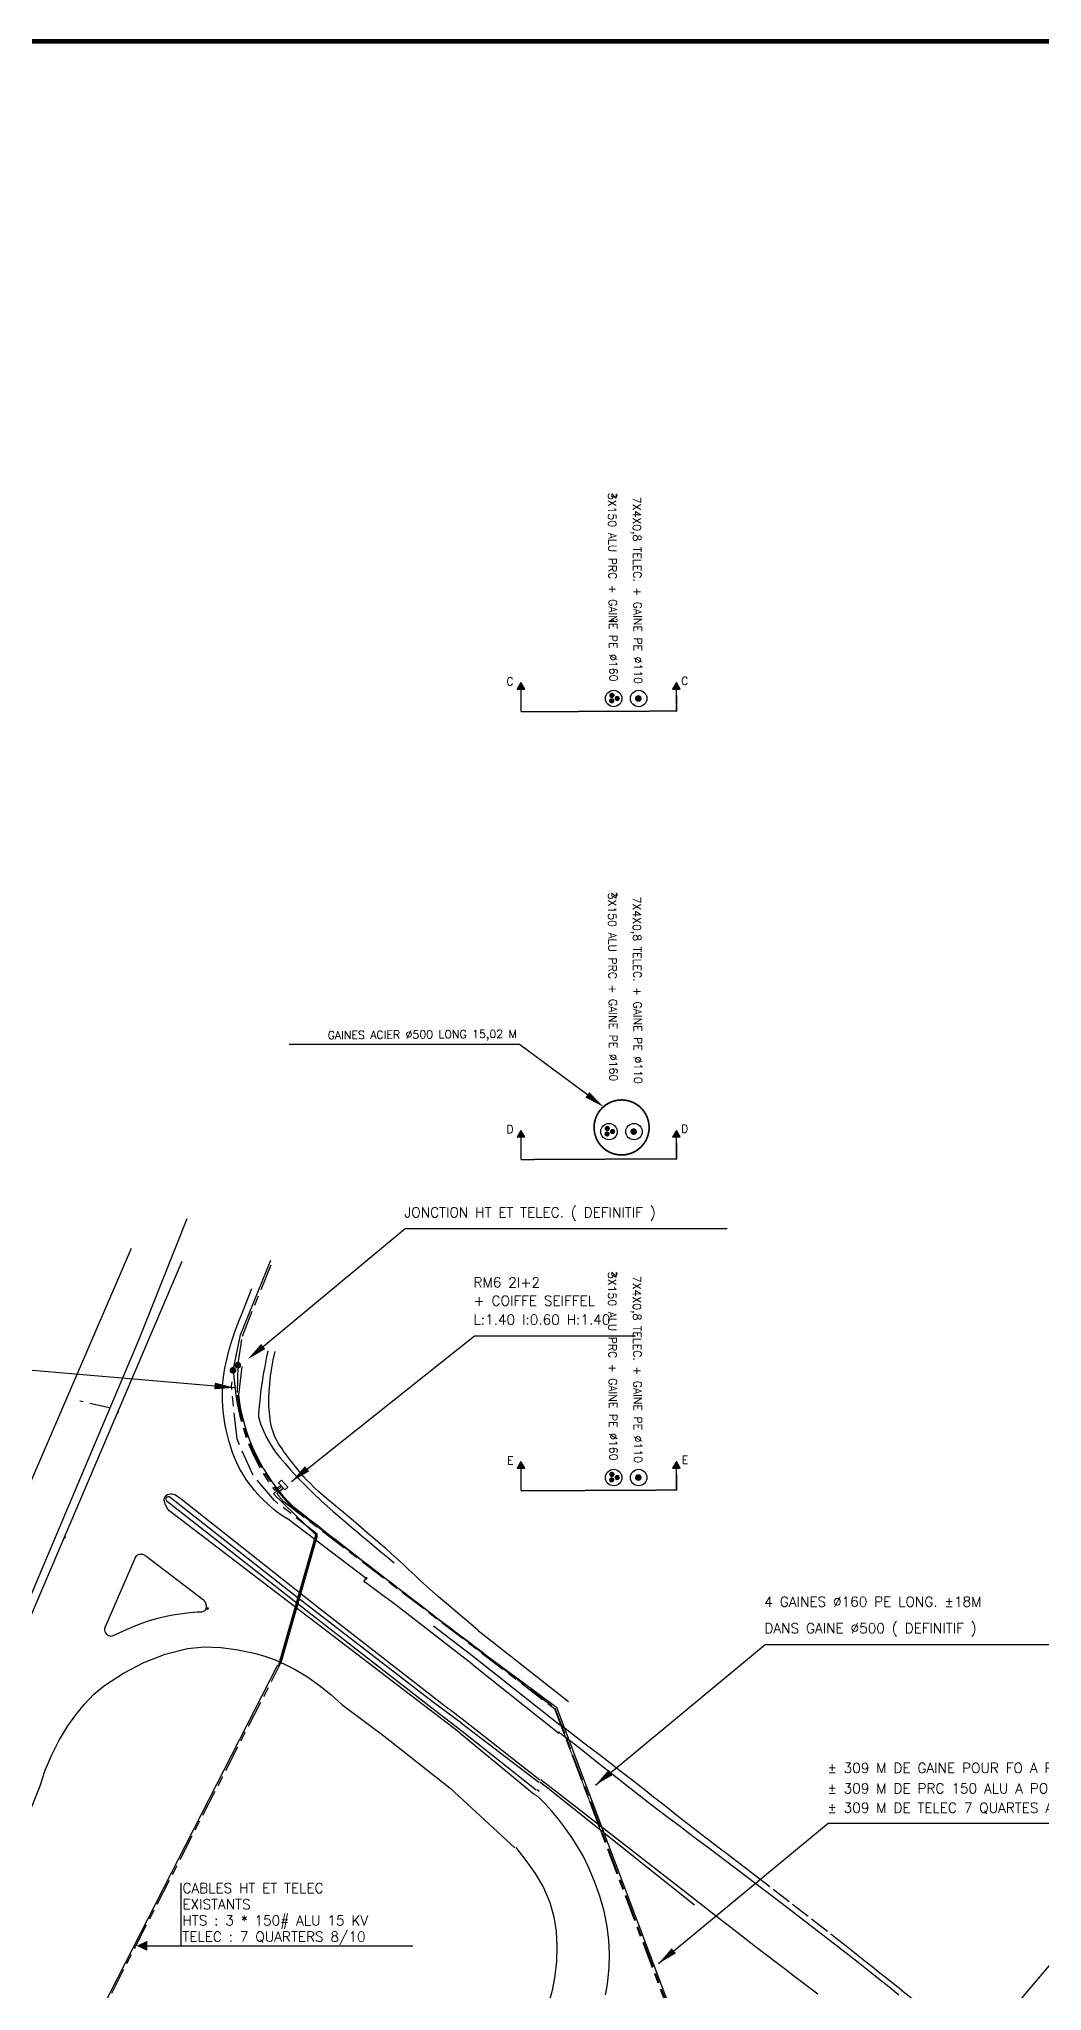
# Model space of a CAD drawing. Header units: millimetres. Extents: x 127045 to 128191, y 151549 to 152340.
# Drawn here: x 127360.2 to 127510.5, y 152047.3 to 152340 of the extents above; entities that cross this region are included whole.
import ezdxf
from ezdxf.enums import TextEntityAlignment as Align

# ---------------------------------------------------------------- set-up
doc = ezdxf.new("R2010")
doc.units = ezdxf.units.MM
doc.header["$MEASUREMENT"] = 0
for name, pattern in [('CENTER2', [28.125, 18.75, -3.125, 3.125, -3.125]), ('HTS', [7.5, 4, -1, 1.5, -1]), ('M_ISOL_15', [14.5, 4, -1.5, 1.5, -1.5, 1.5, -1.5, 1.5, -1.5]), ('TGV_344$0$TYPE1', [4, 3, -1])]:
    doc.linetypes.add(name, pattern=pattern)
doc.layers.get('0').update_dxf_attribs({"color": 252, "linetype": 'CONTINUOUS'})
for name, color, linetype in [('-GAI_POS', 7, 'CONTINUOUS'), ('-HT_SOU_DES', 5, 'HTS'), ('-TXT_CABL_SOU_DES', 7, 'CONTINUOUS'), ('CAB_POSER', 7, 'CONTINUOUS'), ('CARTOUCHE', 7, 'CONTINUOUS'), ('COUPS_PRO', 7, 'CONTINUOUS'), ('GAI_EXI', 7, 'CONTINUOUS'), ('HT_SOU_EXI', 3, 'HTS'), ('HT_SOU_POS', 1, 'HTS'), ('TELEC_EXI', 3, 'CONTINUOUS'), ('TGV_344$0$1', 252, 'CONTINUOUS'), ('TGV_344$0$36', 252, 'CONTINUOUS'), ('TGV_344$0$4', 252, 'CONTINUOUS'), ('TGV_344$0$5', 252, 'CONTINUOUS'), ('TGV_344$0$6', 252, 'CONTINUOUS'), ('TXT_CAB_POS', 7, 'CONTINUOUS'), ('TXT_CABL_SOU_POS', 7, 'CONTINUOUS'), ('TXT_GAI_POS', 7, 'CONTINUOUS')]:
    doc.layers.add(name, color=color, linetype=linetype)
doc.styles.add('ROMANC', font='romanc', dxfattribs={"height": 1.5})
doc.styles.add('ROMANS', font='romans')

# ---------------------------------------------------------------- blocks, each defined once
blk = doc.blocks.new('CARTOUA0')
at = {"layer": 'CARTOUCHE', "const_width": 0.68}
blk.add_lwpolyline([(0, 790), (1145, 790), (1145, 280)], dxfattribs=at)
at = {"layer": 'CARTOUCHE', "style": 'ROMANS'}
for tag, p in [('*1', (1046.5, 81)), ('*2', (1046, 74.5)), ('*3', (1046.5, 68)), ('*4', (1046.5, 61.5))]:
    blk.add_attdef(tag, text='', height=3.41, dxfattribs=at).set_placement(p, align=Align.CENTER)
for tag, p in [('NO', (1106.04, 36.62)), ('ECH', (1105.49, 30.73)), ('DAT', (1105.49, 24.88)), ('SER', (1105.49, 19.02)), ('BUR', (1105.49, 13.17)), ('APP', (1106.04, 7.22)), ('DES', (1105.49, 1.46))]:
    blk.add_attdef(tag, p, '', height=2.93, dxfattribs=at)
blk = doc.blocks.new('FLECHE1')
blk.add_lwpolyline([(0, 0, 0, 1.5, 0), (-1.63, 0, 1.5, 1.5, 0)], format="xyseb")
blk = doc.blocks.new('TGV_344$0$684_AVALOIR')
for points in [[(2, 1), (-2, 1), (-2, -1), (2, -1), (2, 1)], [(-1, 1), (-1, -1)], [(0, -1), (0, 1)], [(1, 1), (1, -1)]]:
    blk.add_lwpolyline(points)
blk = doc.blocks.new('TGV_344')
at = {"layer": 'TGV_344$0$1'}
for p, q in [((127375.205694, 152145.067087, 6.657728), (127382.403694, 152163.131087, 6.351729)), ((127389.571645, 152146.305961, 5.961729), (127390.121082, 152147.779038, 5.975224)), ((127390.121082, 152147.779038, 5.975224), (127390.728694, 152149.229087, 5.98873)), ((127366.083694, 152123.393087, 6.756727), (127375.205694, 152145.067087, 6.657728)), ((127388.650694, 152143.300087, 5.934729), (127389.081255, 152144.81219, 5.948234)), ((127389.081255, 152144.81219, 5.948234), (127389.571645, 152146.305961, 5.961729)), ((127388.052339, 152140.72652, 5.921243), (127388.330666, 152142.019142, 5.927986)), ((127388.330666, 152142.019142, 5.927986), (127388.650694, 152143.300087, 5.934729)), ((127387.715694, 152138.100087, 5.907728), (127387.839296, 152139.419503, 5.914493)), ((127387.839296, 152139.419503, 5.914493), (127388.052339, 152140.72652, 5.921243)), ((127387.676918, 152136.590115, 5.90323), (127387.684988, 152137.34539, 5.905479)), ((127387.691427, 152135.834939, 5.900981), (127387.676918, 152136.590115, 5.90323)), ((127387.684988, 152137.34539, 5.905479), (127387.715694, 152138.100087, 5.907728)), ((127387.728439, 152135.080533, 5.898731), (127387.691427, 152135.834939, 5.900981)), ((127387.788969, 152134.327334, 5.89648), (127387.728439, 152135.080533, 5.898731)), ((127387.873961, 152133.576505, 5.894231), (127387.788969, 152134.327334, 5.89648)), ((127387.983261, 152132.828831, 5.891981), (127387.873961, 152133.576505, 5.894231)), ((127388.116694, 152132.085087, 5.889731), (127387.983261, 152132.828831, 5.891981)), ((127388.287874, 152131.271134, 5.875117), (127388.116694, 152132.085087, 5.889731)), ((127388.481713, 152130.462224, 5.860508), (127388.287874, 152131.271134, 5.875117)), ((127388.699419, 152129.659335, 5.845899), (127388.481713, 152130.462224, 5.860508)), ((127388.942139, 152128.863601, 5.831283), (127388.699419, 152129.659335, 5.845899)), ((127389.213064, 152128.075255, 5.81664), (127388.942139, 152128.863601, 5.831283)), ((127389.514261, 152127.297895, 5.802009), (127389.213064, 152128.075255, 5.81664)), ((127389.84657, 152126.533213, 5.787376), (127389.514261, 152127.297895, 5.802009)), ((127390.210694, 152125.783087, 5.77273), (127389.84657, 152126.533213, 5.787376)), ((127390.536263, 152125.179245, 5.761466), (127390.210694, 152125.783087, 5.77273)), ((127390.886578, 152124.589498, 5.750212), (127390.536263, 152125.179245, 5.761466)), ((127391.259669, 152124.014016, 5.738959), (127390.886578, 152124.589498, 5.750212)), ((127391.653658, 152123.452734, 5.727698), (127391.259669, 152124.014016, 5.738959)), ((127355.255694, 152097.807087, 7.008734), (127366.083694, 152123.393087, 6.756727)), ((127378.954409, 152120.974238, 6.157921), (127378.964266, 152121.096858, 6.153351)), ((127378.959878, 152120.851851, 6.162478), (127378.954409, 152120.974238, 6.157921)), ((127378.978132, 152120.731127, 6.167056), (127378.959878, 152120.851851, 6.162478)), ((127378.964266, 152121.096858, 6.153351), (127378.991694, 152121.217087, 6.148733)), ((127379.005467, 152120.616809, 6.171482), (127378.978132, 152120.731127, 6.167056)), ((127378.991694, 152121.217087, 6.148733), (127379.067351, 152121.38622, 6.146438)), ((127379.03991, 152120.504488, 6.175902), (127379.005467, 152120.616809, 6.171482)), ((127379.067351, 152121.38622, 6.146438), (127379.178915, 152121.532822, 6.144202)), ((127379.178915, 152121.532822, 6.144202), (127379.316473, 152121.652758, 6.141981)), ((127379.274694, 152121.248087, 6.728728), (127379.219132, 152121.094562, 6.731091)), ((127379.219132, 152121.094562, 6.731091), (127379.23416, 152120.931985, 6.733229)), ((127379.23416, 152120.931985, 6.733229), (127379.316923, 152120.791247, 6.735367)), ((127379.388809, 152121.361913, 6.728728), (127379.274694, 152121.248087, 6.728728)), ((127379.316473, 152121.652758, 6.141981), (127379.471694, 152121.746087, 6.139731)), ((127379.316923, 152120.791247, 6.735367), (127379.451694, 152120.699087, 6.73773)), ((127379.540506, 152121.416381, 6.728728), (127379.388809, 152121.361913, 6.728728)), ((127379.451694, 152120.699087, 6.73773), (127400.229694, 152104.434087, 6.180731)), ((127379.471694, 152121.746087, 6.139731), (127379.668605, 152121.818264, 6.15575)), ((127379.700963, 152121.401141, 6.728728), (127379.540506, 152121.416381, 6.728728)), ((127379.668605, 152121.818264, 6.15575), (127379.874841, 152121.849304, 6.171456)), ((127379.839694, 152121.319087, 6.728728), (127379.700963, 152121.401141, 6.728728)), ((127399.040694, 152106.219087, 6.269728), (127379.839694, 152121.319087, 6.728728)), ((127379.874841, 152121.849304, 6.171456), (127380.081286, 152121.84559, 6.187052)), ((127380.081286, 152121.84559, 6.187052), (127380.283694, 152121.815087, 6.202734)), ((127380.283694, 152121.815087, 6.202734), (127380.5456, 152121.739531, 6.17785)), ((127380.5456, 152121.739531, 6.17785), (127380.793698, 152121.626615, 6.153231)), ((127380.793698, 152121.626615, 6.153231), (127381.022693, 152121.478748, 6.128612)), ((127381.022693, 152121.478748, 6.128612), (127381.227694, 152121.299087, 6.103728)), ((127381.227694, 152121.299087, 6.103728), (127402.340694, 152104.591087, 5.518732)), ((127392.066833, 152122.906609, 5.716452), (127391.653658, 152123.452734, 5.727698)), ((127392.498544, 152122.375091, 5.705212), (127392.066833, 152122.906609, 5.716452)), ((127392.947043, 152121.857775, 5.693973), (127392.498544, 152122.375091, 5.705212)), ((127393.410694, 152121.354087, 5.68273), (127392.947043, 152121.857775, 5.693973)), ((127393.880192, 152120.874959, 5.677103), (127393.410694, 152121.354087, 5.68273)), ((127394.365422, 152120.41179, 5.67148), (127393.880192, 152120.874959, 5.677103)), ((127379.078827, 152120.393829, 6.180317), (127379.03991, 152120.504488, 6.175902)), ((127379.119694, 152120.284087, 6.184729), (127379.078827, 152120.393829, 6.180317)), ((127379.18091, 152120.134925, 6.180226), (127379.119694, 152120.284087, 6.184729)), ((127379.250452, 152119.989469, 6.175729), (127379.18091, 152120.134925, 6.180226)), ((127379.327962, 152119.848114, 6.171234), (127379.250452, 152119.989469, 6.175729)), ((127379.413074, 152119.711214, 6.166731), (127379.327962, 152119.848114, 6.171234)), ((127379.505764, 152119.579269, 6.162228), (127379.413074, 152119.711214, 6.166731)), ((127379.605897, 152119.452891, 6.157732), (127379.505764, 152119.579269, 6.162228)), ((127379.713023, 152119.332405, 6.153236), (127379.605897, 152119.452891, 6.157732)), ((127379.826694, 152119.218087, 6.148733), (127379.713023, 152119.332405, 6.153236)), ((127398.293694, 152105.097087, 5.528731), (127379.826694, 152119.218087, 6.139731)), ((127394.865589, 152119.964825, 5.665857), (127394.365422, 152120.41179, 5.67148)), ((127395.37992, 152119.534257, 5.660231), (127394.865589, 152119.964825, 5.665857)), ((127395.90831, 152119.120951, 5.654604), (127395.37992, 152119.534257, 5.660231)), ((127396.450459, 152118.725891, 5.648981), (127395.90831, 152119.120951, 5.654604)), ((127397.005526, 152118.349235, 5.643358), (127396.450459, 152118.725891, 5.648981)), ((127397.572694, 152117.991087, 5.637732), (127397.005526, 152118.349235, 5.643358)), ((127409.215694, 152109.171087, 5.34973), (127397.572694, 152117.991087, 5.637732)), ((127374.676586, 152112.387073, 6.285597), (127374.564694, 152112.183087, 6.294729)), ((127374.83424, 152112.558174, 6.276732), (127374.676586, 152112.387073, 6.285597)), ((127375.028406, 152112.686352, 6.267867), (127374.83424, 152112.558174, 6.276732)), ((127375.247694, 152112.764087, 6.258734), (127375.028406, 152112.686352, 6.267867)), ((127375.377459, 152112.784726, 6.255345), (127375.247694, 152112.764087, 6.258734)), ((127375.508734, 152112.789387, 6.251982), (127375.377459, 152112.784726, 6.255345)), ((127375.639565, 152112.778279, 6.24862), (127375.508734, 152112.789387, 6.251982)), ((127375.768137, 152112.751836, 6.245234), (127375.639565, 152112.778279, 6.24862)), ((127375.892734, 152112.709959, 6.241844), (127375.768137, 152112.751836, 6.245234)), ((127376.011121, 152112.652931, 6.238482), (127375.892734, 152112.709959, 6.241844)), ((127376.121597, 152112.581882, 6.23512), (127376.011121, 152112.652931, 6.238482)), ((127376.222694, 152112.498087, 6.231734), (127376.121597, 152112.581882, 6.23512)), ((127408.897694, 152108.720087, 5.37673), (127409.215694, 152109.171087, 5.34973)), ((127384.931927, 152105.857026, 5.962879), (127384.853694, 152105.933087, 5.952734)), ((127419.327694, 152090.574087, 5.82073), (127399.040694, 152106.219087, 6.269728)), ((127409.509283, 152108.272601, 5.362105), (127408.897694, 152108.720087, 5.37673)), ((127410.119808, 152107.823664, 5.34748), (127409.509283, 152108.272601, 5.362105)), ((127410.729283, 152107.373303, 5.332855), (127410.119808, 152107.823664, 5.34748)), ((127411.337724, 152106.921546, 5.31823), (127410.729283, 152107.373303, 5.332855)), ((127411.945098, 152106.468355, 5.303605), (127411.337724, 152106.921546, 5.31823)), ((127412.551375, 152106.013697, 5.28898), (127411.945098, 152106.468355, 5.303605)), ((127413.156569, 152105.557599, 5.274355), (127412.551375, 152106.013697, 5.28898)), ((127376.311563, 152102.696091, 6.208761), (127377.259269, 152103.00794, 6.175258)), ((127377.259269, 152103.00794, 6.175258), (127378.219694, 152103.279087, 6.14173)), ((127378.219694, 152103.279087, 6.14173), (127379.238992, 152103.515446, 6.112457)), ((127379.238992, 152103.515446, 6.112457), (127380.267113, 152103.708337, 6.083207)), ((127380.267113, 152103.708337, 6.083207), (127381.300171, 152103.868776, 6.053969)), ((127381.300171, 152103.868776, 6.053969), (127382.335694, 152104.008087, 6.024733)), ((127382.335694, 152104.008087, 6.024733), (127382.853311, 152104.067083, 6.017982)), ((127382.853311, 152104.067083, 6.017982), (127383.372228, 152104.113267, 6.011233)), ((127383.372228, 152104.113267, 6.011233), (127383.892128, 152104.146608, 6.004484)), ((127383.892128, 152104.146608, 6.004484), (127384.412694, 152104.167087, 5.997732)), ((127384.412694, 152104.167087, 5.997732), (127384.614964, 152104.17113, 6.000016)), ((127384.614964, 152104.17113, 6.000016), (127384.810021, 152104.224821, 6.00223)), ((127384.810021, 152104.224821, 6.00223), (127384.985868, 152104.324857, 6.004444)), ((127385.003321, 152105.774532, 5.972986), (127384.931927, 152105.857026, 5.962879)), ((127384.985868, 152104.324857, 6.004444), (127385.131694, 152104.465087, 6.006727)), ((127385.067469, 152105.686314, 5.983091), (127385.003321, 152105.774532, 5.972986)), ((127385.124052, 152105.593082, 5.993231), (127385.067469, 152105.686314, 5.983091)), ((127385.172499, 152105.495291, 6.003376), (127385.124052, 152105.593082, 5.993231)), ((127385.131694, 152104.465087, 6.006727), (127385.228883, 152104.631374, 6.013713)), ((127385.212178, 152105.393643, 6.013482), (127385.172499, 152105.495291, 6.003376)), ((127385.242933, 152105.288973, 6.023587), (127385.212178, 152105.393643, 6.013482)), ((127385.228883, 152104.631374, 6.013713), (127385.276242, 152104.815792, 6.02046)), ((127385.264694, 152105.182087, 6.033728), (127385.242933, 152105.288973, 6.023587)), ((127385.283437, 152105.001502, 6.027095), (127385.264694, 152105.182087, 6.033728)), ((127385.276242, 152104.815792, 6.02046), (127385.283437, 152105.001502, 6.027095)), ((127413.987694, 152093.138087, 5.086729), (127398.293694, 152105.097087, 5.528731)), ((127400.229694, 152104.434087, 6.180731), (127419.494694, 152089.422087, 5.792731)), ((127402.340694, 152104.591087, 5.518732), (127421.237694, 152089.899087, 5.02373)), ((127413.760694, 152105.100087, 5.25973), (127413.156569, 152105.557599, 5.274355)), ((127425.099574, 152096.321775, -58.139772), (127413.760694, 152105.100087, 5.25973)), ((127370.065575, 152101.841064, 6.399364), (127370.023153, 152101.632014, 6.388232)), ((127370.023153, 152101.632014, 6.388232), (127370.024207, 152101.418707, 6.377099)), ((127370.024207, 152101.418707, 6.377099), (127370.068694, 152101.210087, 6.365729)), ((127370.149694, 152102.037087, 6.410734), (127370.065575, 152101.841064, 6.399364)), ((127370.068694, 152101.210087, 6.365729), (127370.152687, 152101.018471, 6.361189)), ((127370.152687, 152101.018471, 6.361189), (127370.273742, 152100.847499, 6.356741)), ((127370.273742, 152100.847499, 6.356741), (127370.427777, 152100.704961, 6.352288)), ((127370.427777, 152100.704961, 6.352288), (127370.608694, 152100.598087, 6.347731)), ((127370.608694, 152100.598087, 6.347731), (127370.783153, 152100.540166, 6.368208)), ((127370.783153, 152100.540166, 6.368208), (127370.965873, 152100.52005, 6.388231)), ((127370.965873, 152100.52005, 6.388231), (127371.148754, 152100.538632, 6.408255)), ((127371.148754, 152100.538632, 6.408255), (127371.323694, 152100.595087, 6.428732)), ((127371.323694, 152100.595087, 6.428732), (127372.091261, 152100.973233, 6.390477)), ((127372.091261, 152100.973233, 6.390477), (127372.867575, 152101.333082, 6.352232)), ((127372.867575, 152101.333082, 6.352232), (127373.6522, 152101.67443, 6.313988)), ((127373.6522, 152101.67443, 6.313988), (127374.444694, 152101.997087, 6.275732)), ((127374.444694, 152101.997087, 6.275732), (127375.374523, 152102.355347, 6.242248)), ((127375.374523, 152102.355347, 6.242248), (127376.311563, 152102.696091, 6.208761)), ((127425.991318, 152101.379085, -58.395081), (127439.542549, 152090.6896, -57.811671)), ((127375.898743, 152096.571657, 6.082846), (127379.106103, 152097.818867, 5.936892)), ((127379.106103, 152097.818867, 5.936892), (127382.452694, 152098.647087, 5.789732)), ((127382.452694, 152098.647087, 5.789732), (127384.975467, 152098.898258, 5.737541)), ((127384.975467, 152098.898258, 5.737541), (127387.501804, 152098.802698, 5.685767)), ((127387.501804, 152098.802698, 5.685767), (127389.990091, 152098.457188, 5.634224)), ((127389.990091, 152098.457188, 5.634224), (127392.436694, 152097.960087, 5.582731)), ((127392.436694, 152097.960087, 5.582731), (127394.03366, 152097.524175, 5.542381)), ((127394.03366, 152097.524175, 5.542381), (127395.588722, 152096.960189, 5.502163)), ((127425.299955, 152097.458195, -58.143772), (127438.262489, 152087.193279, -58.199606)), ((127370.000694, 152093.096087, 6.374731), (127372.861415, 152094.975641, 6.228494)), ((127372.861415, 152094.975641, 6.228494), (127375.898743, 152096.571657, 6.082846)), ((127395.588722, 152096.960189, 5.502163), (127397.097621, 152096.287182, 5.46198)), ((127397.097621, 152096.287182, 5.46198), (127398.560694, 152095.523087, 5.421732)), ((127398.560694, 152095.523087, 5.421732), (127400.439049, 152094.389583, 5.356411)), ((127400.439049, 152094.389583, 5.356411), (127402.23895, 152093.135229, 5.291231)), ((127425.099574, 152096.321775, -58.139772), (127438.114623, 152085.962313, -34.85639)), ((127366.985246, 152090.314755, 6.40581), (127368.412623, 152091.789661, 6.390317)), ((127368.412623, 152091.789661, 6.390317), (127370.000694, 152093.096087, 6.374731)), ((127402.23895, 152093.135229, 5.291231), (127403.952631, 152091.765428, 5.226051)), ((127403.952631, 152091.765428, 5.226051), (127405.572694, 152090.286087, 5.160731)), ((127423.286167, 152086.037435, -57.942822), (127413.987694, 152093.138087, 5.086729)), ((127364.525694, 152087.058087, 6.436728), (127365.700177, 152088.723959, 6.421263)), ((127365.700177, 152088.723959, 6.421263), (127366.985246, 152090.314755, 6.40581)), ((127405.572694, 152090.286087, 5.169729), (127411.855694, 152085.542087, 4.845732)), ((127423.536745, 152087.458538, -57.789732), (127419.327694, 152090.574087, 5.82073)), ((127419.494694, 152089.422087, 5.792731), (127423.363057, 152086.473503, -57.099793)), ((127421.237694, 152089.899087, 5.02373), (127421.53897, 152089.671454, -2.830289)), ((127421.53897, 152089.671454, -2.830289), (127421.840768, 152089.444512, -10.684306)), ((127421.840768, 152089.444512, -10.684306), (127422.14279, 152089.217872, -18.53831)), ((127422.14279, 152089.217872, -18.53831), (127422.444744, 152088.991142, -26.392292)), ((127422.444744, 152088.991142, -26.392292), (127422.746311, 152088.763864, -34.246644)), ((127422.746311, 152088.763864, -34.246644), (127423.047139, 152088.535603, -42.100984)), ((127423.047139, 152088.535603, -42.100984), (127423.346929, 152088.305974, -49.95538)), ((127363.2298, 152084.93933, 6.46602), (127364.525694, 152087.058087, 6.436728)), ((127411.855694, 152085.542087, 4.845732), (127421.814794, 152077.692869, -57.974369)), ((127423.286167, 152086.037435, -57.942822), (127434.442809, 152076.760302, -58.572994)), ((127423.346929, 152088.305974, -49.95538), (127435.252673, 152078.972344, -58.544013)), ((127423.346929, 152088.305974, -49.95538), (127423.645373, 152088.074597, -57.809899)), ((127423.363057, 152086.473503, -57.099793), (127434.708173, 152077.48511, -59.592441)), ((127423.536745, 152087.458538, -57.789732), (127435.114387, 152078.594633, -58.67122)), ((127438.108491, 152086.102646, 7.558683), (127438.029824, 152086.163422, -0.323917)), ((127438.1872, 152086.041923, 15.441281), (127438.108491, 152086.102646, 7.558683)), ((127438.265929, 152085.981226, 23.323879), (127438.1872, 152086.041923, 15.441281)), ((127438.344655, 152085.920526, 31.206475), (127438.265929, 152085.981226, 23.323879)), ((127438.423351, 152085.859787, 39.089103), (127438.344655, 152085.920526, 31.206475)), ((127438.501989, 152085.798972, 46.971728), (127438.423351, 152085.859787, 39.089103)), ((127438.580546, 152085.738052, 54.854359), (127438.501989, 152085.798972, 46.971728)), ((127438.659, 152085.677, 62.737), (127438.580546, 152085.738052, 54.854359)), ((127440.299401, 152084.393202, 62.697625), (127438.659, 152085.677, 62.737)), ((127361.131898, 152080.440667, 6.52444), (127362.096409, 152082.729376, 6.49523)), ((127362.096409, 152082.729376, 6.49523), (127363.2298, 152084.93933, 6.46602)), ((127441.935719, 152083.10421, 62.65825), (127440.299401, 152084.393202, 62.697625)), ((127443.569467, 152081.811973, 62.618876), (127441.935719, 152083.10421, 62.65825)), ((127360.341694, 152078.086087, 6.553732), (127361.131898, 152080.440667, 6.52444)), ((127445.202169, 152080.518431, 62.579502), (127443.569467, 152081.811973, 62.618876)), ((127446.835752, 152079.225939, 62.540127), (127445.202169, 152080.518431, 62.579502)), ((127421.814794, 152077.692869, -57.974369), (127431.519559, 152068.775813, -58.220912)), ((127434.641251, 152076.655245, 16.270858), (127434.594115, 152076.779215, -0.392725)), ((127434.755247, 152076.568714, 33.492674), (127434.641251, 152076.655245, 16.270858)), ((127434.859479, 152077.504023, -1.412172), (127435.159, 152077.276, 62.533001)), ((127436.259, 152077.876, 63.479), (127435.265693, 152078.613546, -0.490951)), ((127435.403979, 152078.991257, -0.363744), (127438.059, 152076.976, 62.771)), ((127458.459, 152060.176, 62.362), (127436.259, 152077.876, 63.479)), ((127438.059, 152076.976, 62.771), (127457.859, 152061.577, 62.312)), ((127448.47208, 152077.936901, 62.500752), (127446.835752, 152079.225939, 62.540127)), ((127450.112666, 152076.653266, 62.461376), (127448.47208, 152077.936901, 62.500752)), ((127451.759, 152075.377, 62.422001), (127450.112666, 152076.653266, 62.461376)), ((127434.876142, 152076.521102, 49.73713), (127434.755247, 152076.568714, 33.492674)), ((127434.959, 152076.476, 62.106998), (127434.876142, 152076.521102, 49.73713)), ((127436.029021, 152075.389007, 62.041734), (127434.959, 152076.476, 62.106998)), ((127437.055665, 152074.260639, 61.976518), (127436.029021, 152075.389007, 62.041734)), ((127438.034074, 152073.089794, 61.911293), (127437.055665, 152074.260639, 61.976518)), ((127453.188904, 152074.279584, 62.395), (127451.759, 152075.377, 62.422001)), ((127454.623488, 152073.1883, 62.368), (127453.188904, 152074.279584, 62.395)), ((127438.959, 152071.876, 61.846001), (127438.034074, 152073.089794, 61.911293)), ((127439.96318, 152070.443122, 61.731318), (127438.959, 152071.876, 61.846001)), ((127456.061538, 152072.101605, 62.341), (127454.623488, 152073.1883, 62.368)), ((127457.501861, 152071.017943, 62.314), (127456.061538, 152072.101605, 62.341)), ((127458.94305, 152069.935495, 62.287), (127457.501861, 152071.017943, 62.314)), ((127431.670865, 152068.794726, -0.040643), (127433.132126, 152066.883796, 15.103388)), ((127440.911883, 152068.97091, 61.616679), (127439.96318, 152070.443122, 61.731318)), ((127441.784661, 152067.450233, 61.501951), (127440.911883, 152068.97091, 61.616679)), ((127460.383758, 152068.852398, 62.260001), (127458.94305, 152069.935495, 62.287)), ((127461.822806, 152067.767086, 62.233001), (127460.383758, 152068.852398, 62.260001)), ((127433.132126, 152066.883796, 15.103388), (127434.537103, 152064.909725, 30.301413)), ((127442.559, 152065.876, 61.387001), (127441.784661, 152067.450233, 61.501951)), ((127443.464016, 152063.72331, 61.285791), (127442.559, 152065.876, 61.387001)), ((127463.259, 152066.678, 62.206001), (127461.822806, 152067.767086, 62.233001)), ((127467.417916, 152063.514754, 62.084502), (127463.259, 152066.678, 62.206001)), ((127434.537103, 152064.909725, 30.301413), (127435.785112, 152062.814741, 45.56816)), ((127435.785112, 152062.814741, 45.56816), (127436.759, 152060.574, 60.919998)), ((127444.252018, 152061.522318, 61.184691), (127443.464016, 152063.72331, 61.285791)), ((127471.57495, 152060.348948, 61.963003), (127467.417916, 152063.514754, 62.084502)), ((127436.759, 152060.574, 60.919998), (127437.359915, 152058.418974, 60.732099)), ((127444.893877, 152059.271105, 61.083496), (127444.252018, 152061.522318, 61.184691)), ((127445.359, 152056.975, 60.981998), (127444.893877, 152059.271105, 61.083496)), ((127457.859, 152061.577, 62.312), (127461.100648, 152059.041266, 62.2625)), ((127475.724029, 152057.172652, 61.841502), (127471.57495, 152060.348948, 61.963003)), ((127437.359915, 152058.418974, 60.732099), (127437.695993, 152056.211748, 60.545511)), ((127437.695993, 152056.211748, 60.545511), (127437.81236, 152053.990462, 60.359414)), ((127445.61102, 152054.933688, 60.898408), (127445.359, 152056.975, 60.981998)), ((127461.100648, 152059.041266, 62.2625), (127464.347874, 152056.512679, 62.212999)), ((127464.347874, 152056.512679, 62.212999), (127467.600663, 152053.991253, 62.163499)), ((127479.859, 152053.978, 61.720001), (127475.724029, 152057.172652, 61.841502)), ((127437.81236, 152053.990462, 60.359414), (127437.759, 152051.774, 60.173)), ((127445.715086, 152052.879078, 60.815033), (127445.61102, 152054.933688, 60.898408)), ((127467.600663, 152053.991253, 62.163499), (127470.859, 152051.477, 62.113998)), ((127481.402619, 152052.77326, 61.681751), (127479.859, 152053.978, 61.720001)), ((127437.759, 152051.774, 60.173), (127437.525599, 152049.565836, 60.105034)), ((127445.459, 152048.774, 60.647999), (127445.6659, 152050.821825, 60.73164)), ((127445.6659, 152050.821825, 60.73164), (127445.715086, 152052.879078, 60.815033)), ((127470.859, 152051.477, 62.113998), (127472.068694, 152050.548322, 62.090498)), ((127472.068694, 152050.548322, 62.090498), (127473.280649, 152049.622598, 62.066998)), ((127482.941305, 152051.562232, 61.643501), (127481.402619, 152052.77326, 61.681751)), ((127484.476543, 152050.346855, 61.605251), (127482.941305, 152051.562232, 61.643501)), ((127486.009841, 152049.129051, 61.567001), (127484.476543, 152050.346855, 61.605251)), ((127437.094368, 152047.389865, 60.037342), (127436.495903, 152045.257621, 59.969729)), ((127437.525599, 152049.565836, 60.105034), (127437.094368, 152047.389865, 60.037342)), ((127445.072564, 152046.712155, 60.55335), (127445.288883, 152047.738649, 60.600651)), ((127445.288883, 152047.738649, 60.600651), (127445.459, 152048.774, 60.647999)), ((127473.280649, 152049.622598, 62.066998), (127474.49417, 152048.698935, 62.043498)), ((127474.49417, 152048.698935, 62.043498), (127475.708572, 152047.776434, 62.019999)), ((127475.708572, 152047.776434, 62.019999), (127476.923025, 152046.854004, 61.996499)), ((127487.54303, 152047.911118, 61.528751), (127486.009841, 152049.129051, 61.567001)), ((127489.07795, 152046.695349, 61.490502), (127487.54303, 152047.911118, 61.528751))]:
    blk.add_line(p, q, dxfattribs=at)
at = {"layer": 'TGV_344$0$1', "linetype": 'Continuous'}
for p, q in [((127381.618694, 152156.706087, 5.844733), (127357.577694, 152100.290087, 6.312727)), ((127390.728694, 152149.229087, 5.98873), (127392.074694, 152152.651087, 5.943732)), ((127374.564694, 152112.183087, 6.294729), (127370.149694, 152102.037087, 6.410734)), ((127384.853694, 152105.933087, 5.952734), (127376.222694, 152112.498087, 6.222731)), ((127355.788694, 152066.637087, 6.72473), (127360.341694, 152078.086087, 6.544729))]:
    blk.add_line(p, q, dxfattribs=at)
at = {"layer": 'TGV_344$0$1', "linetype": 'TGV_344$0$TYPE1'}
for p, q in [((127419.333694, 152102.063087, 5.096731), (127420.827319, 152100.914535, -10.7134)), ((127420.827319, 152100.914535, -10.7134), (127422.31957, 152099.764198, -26.52352)), ((127422.31957, 152099.764198, -26.52352), (127423.810448, 152098.612083, -42.33364)), ((127423.810448, 152098.612083, -42.33364), (127425.299955, 152097.458195, -58.143772))]:
    blk.add_line(p, q, dxfattribs=at)
at = {"layer": 'TGV_344$0$36'}
for p, q in [((127395.084452, 152140.741524, 5.031731), (127395.305399, 152141.965725, 5.022734)), ((127395.305399, 152141.965725, 5.022734), (127395.570694, 152143.181087, 5.013731)), ((127394.693561, 152137.209323, 5.00255), (127394.776694, 152138.273087, 5.049731)), ((127394.776694, 152138.273087, 5.049731), (127394.90814, 152139.510102, 5.040728)), ((127394.90814, 152139.510102, 5.040728), (127395.084452, 152140.741524, 5.031731)), ((127394.639186, 152135.071047, 4.908086), (127394.640239, 152136.141777, 4.955347)), ((127394.640239, 152136.141777, 4.955347), (127394.693561, 152137.209323, 5.00255)), ((127394.712694, 152134.002087, 4.860731), (127394.639186, 152135.071047, 4.908086)), ((127394.767308, 152133.544094, 4.859608), (127394.712694, 152134.002087, 4.860731)), ((127394.832604, 152133.087439, 4.858486), (127394.767308, 152133.544094, 4.859608)), ((127394.910183, 152132.632633, 4.857363), (127394.832604, 152133.087439, 4.858486)), ((127395.001609, 152132.18036, 4.85624), (127394.910183, 152132.632633, 4.857363)), ((127395.109917, 152131.730032, 4.855113), (127395.001609, 152132.18036, 4.85624)), ((127395.237332, 152131.284632, 4.853987), (127395.109917, 152131.730032, 4.855113)), ((127395.385191, 152130.845459, 4.85286), (127395.237332, 152131.284632, 4.853987)), ((127395.554694, 152130.414087, 4.851732), (127395.385191, 152130.845459, 4.85286)), ((127395.730214, 152130.033368, 4.843821), (127395.554694, 152130.414087, 4.851732)), ((127395.928115, 152129.664018, 4.835924), (127395.730214, 152130.033368, 4.843821)), ((127396.143999, 152129.305299, 4.828031), (127395.928115, 152129.664018, 4.835924)), ((127396.373823, 152128.955712, 4.820134), (127396.143999, 152129.305299, 4.828031)), ((127396.612117, 152128.615186, 4.812283), (127396.373823, 152128.955712, 4.820134)), ((127396.856546, 152128.279019, 4.804432), (127396.612117, 152128.615186, 4.812283)), ((127397.103562, 152127.944821, 4.796582), (127396.856546, 152128.279019, 4.804432)), ((127397.349694, 152127.610087, 4.788733), (127397.103562, 152127.944821, 4.796582)), ((127397.747664, 152127.071677, 4.79548), (127397.349694, 152127.610087, 4.788733)), ((127398.152249, 152126.538199, 4.802227), (127397.747664, 152127.071677, 4.79548)), ((127398.564145, 152126.010315, 4.808974), (127398.152249, 152126.538199, 4.802227)), ((127398.984011, 152125.488731, 4.815722), (127398.564145, 152126.010315, 4.808974)), ((127399.413381, 152124.974281, 4.822474), (127398.984011, 152125.488731, 4.815722)), ((127399.853107, 152124.46862, 4.829225), (127399.413381, 152124.974281, 4.822474)), ((127400.303721, 152123.972589, 4.835977), (127399.853107, 152124.46862, 4.829225)), ((127400.765694, 152123.487087, 4.84273), (127400.303721, 152123.972589, 4.835977)), ((127401.442163, 152122.816859, 4.868638), (127400.765694, 152123.487087, 4.84273)), ((127402.139854, 152122.16897, 4.894533), (127401.442163, 152122.816859, 4.868638)), ((127402.853586, 152121.539227, 4.920423), (127402.139854, 152122.16897, 4.894533)), ((127403.578659, 152120.922973, 4.946314), (127402.853586, 152121.539227, 4.920423)), ((127404.309024, 152120.315534, 4.972166), (127403.578659, 152120.922973, 4.946314)), ((127405.041172, 152119.710107, 4.99802), (127404.309024, 152120.315534, 4.972166)), ((127405.770844, 152119.101623, 5.023876), (127405.041172, 152119.710107, 4.99802)), ((127406.493694, 152118.485087, 5.049731), (127405.770844, 152119.101623, 5.023876)), ((127407.302486, 152117.789312, 5.05873), (127406.493694, 152118.485087, 5.049731)), ((127408.114551, 152117.097362, 5.06773), (127407.302486, 152117.789312, 5.05873)), ((127408.92852, 152116.407669, 5.076729), (127408.114551, 152117.097362, 5.06773)), ((127409.743042, 152115.718647, 5.085729), (127408.92852, 152116.407669, 5.076729)), ((127410.556512, 152115.028258, 5.094729), (127409.743042, 152115.718647, 5.085729)), ((127411.3672, 152114.334573, 5.103729), (127410.556512, 152115.028258, 5.094729)), ((127412.173731, 152113.636026, 5.112729), (127411.3672, 152114.334573, 5.103729)), ((127412.974694, 152112.931087, 5.121729), (127412.173731, 152113.636026, 5.112729)), ((127413.870668, 152112.124749, 5.154354), (127412.974694, 152112.931087, 5.121729)), ((127414.757121, 152111.307987, 5.186978), (127413.870668, 152112.124749, 5.154354)), ((127415.637243, 152110.4845, 5.2196), (127414.757121, 152111.307987, 5.186978)), ((127416.514333, 152109.657885, 5.252222), (127415.637243, 152110.4845, 5.2196)), ((127417.392631, 152108.832327, 5.284847), (127416.514333, 152109.657885, 5.252222)), ((127418.276144, 152108.012228, 5.317473), (127417.392631, 152108.832327, 5.284847)), ((127419.168129, 152107.201225, 5.3501), (127418.276144, 152108.012228, 5.317473)), ((127420.071694, 152106.403087, 5.382731), (127419.168129, 152107.201225, 5.3501)), ((127421.54608, 152105.140849, -10.560408), (127420.071694, 152106.403087, 5.382731)), ((127423.03365, 152103.893683, -26.505802), (127421.54608, 152105.140849, -10.560408)), ((127424.520162, 152102.645206, -42.451383), (127423.03365, 152103.893683, -26.505802)), ((127425.991318, 152101.379085, -58.395081), (127424.520162, 152102.645206, -42.451383))]:
    blk.add_line(p, q, dxfattribs=at)
at = {"layer": 'TGV_344$0$4'}
blk.add_line((127345.493694, 152092.450087, 4.72373), (127374.077694, 152158.693087, 6.190733), dxfattribs=at)
at = {"layer": 'TGV_344$0$5', "linetype": 'TGV_344$0$TYPE1'}
for p, q in [((127438.413795, 152087.212192, -0.019337), (127439.56277, 152086.311766, 7.809497)), ((127439.56277, 152086.311766, 7.809497), (127440.716053, 152085.416874, 15.638251)), ((127440.716053, 152085.416874, 15.638251), (127441.872502, 152084.526094, 23.466964)), ((127441.872502, 152084.526094, 23.466964), (127443.030995, 152083.637991, 31.295671)), ((127443.030995, 152083.637991, 31.295671), (127444.190139, 152082.750794, 39.124219)), ((127444.190139, 152082.750794, 39.124219), (127445.348598, 152081.862691, 46.952788)), ((127445.348598, 152081.862691, 46.952788), (127446.50526, 152080.972238, 54.781381)), ((127446.50526, 152080.972238, 54.781381), (127447.659, 152080.078, 62.610001)), ((127447.659, 152080.078, 62.610001), (127448.824062, 152079.168765, 62.581875)), ((127448.824062, 152079.168765, 62.581875), (127449.986824, 152078.256592, 62.55375)), ((127449.986824, 152078.256592, 62.55375), (127451.148021, 152077.342433, 62.525625)), ((127451.148021, 152077.342433, 62.525625), (127452.308394, 152076.427236, 62.4975)), ((127452.308394, 152076.427236, 62.4975), (127453.468845, 152075.512133, 62.469374)), ((127453.468845, 152075.512133, 62.469374), (127454.63027, 152074.598259, 62.441249)), ((127454.63027, 152074.598259, 62.441249), (127455.79341, 152073.686564, 62.413124)), ((127455.79341, 152073.686564, 62.413124), (127456.959, 152072.778, 62.384998)), ((127456.959, 152072.778, 62.384998), (127458.255338, 152071.773239, 62.350248)), ((127458.255338, 152071.773239, 62.350248), (127459.553924, 152070.771388, 62.315498)), ((127459.553924, 152070.771388, 62.315498), (127460.854193, 152069.771726, 62.280748)), ((127460.854193, 152069.771726, 62.280748), (127462.155582, 152068.773528, 62.245998)), ((127462.155582, 152068.773528, 62.245998), (127463.457392, 152067.775893, 62.211248)), ((127463.457392, 152067.775893, 62.211248), (127464.758938, 152066.777912, 62.176498)), ((127464.758938, 152066.777912, 62.176498), (127466.059661, 152065.778856, 62.141748)), ((127466.059661, 152065.778856, 62.141748), (127467.359, 152064.778, 62.106998)), ((127467.359, 152064.778, 62.106998), (127470.238051, 152062.558281, 62.064249)), ((127470.238051, 152062.558281, 62.064249), (127473.117081, 152060.338488, 62.0215)), ((127473.117081, 152060.338488, 62.0215), (127475.99208, 152058.113444, 61.97875)), ((127475.99208, 152058.113444, 61.97875), (127478.859, 152055.878, 61.936001)), ((127478.859, 152055.878, 61.936001), (127479.887593, 152055.070034, 61.8955)), ((127479.887593, 152055.070034, 61.8955), (127480.91413, 152054.259458, 61.855)), ((127480.91413, 152054.259458, 61.855), (127481.939085, 152053.446888, 61.8145)), ((127481.939085, 152053.446888, 61.8145), (127482.962941, 152052.632937, 61.774)), ((127482.962941, 152052.632937, 61.774), (127483.986296, 152051.818375, 61.7335)), ((127483.986296, 152051.818375, 61.7335), (127485.009768, 152051.003958, 61.693)), ((127485.009768, 152051.003958, 61.693), (127486.033842, 152050.190296, 61.6525)), ((127486.033842, 152050.190296, 61.6525), (127487.059, 152049.378, 61.612)), ((127487.059, 152049.378, 61.612), (127489.428277, 152047.496013, 61.553502)), ((127489.428277, 152047.496013, 61.553502), (127491.794498, 152045.609881, 61.495002))]:
    blk.add_line(p, q, dxfattribs=at)
at = {"layer": 'TGV_344$0$6', "linetype": 'TGV_344$0$TYPE1'}
for p, q in [((127394.238009, 152142.146981, 4.827978), (127394.014746, 152140.96844, 4.785231)), ((127394.478694, 152143.322087, 4.87073), (127394.238009, 152142.146981, 4.827978)), ((127393.620694, 152138.602087, 4.699732), (127393.509604, 152137.820052, 4.661477)), ((127393.808958, 152139.786723, 4.742484), (127393.620694, 152138.602087, 4.699732)), ((127394.014746, 152140.96844, 4.785231), (127393.808958, 152139.786723, 4.742484)), ((127370.718694, 152134.743087, 5.856734), (127366.326694, 152135.775087, 4.281733)), ((127393.240694, 152135.466087, 4.546732), (127393.191146, 152134.952228, 4.522232)), ((127393.322851, 152136.251521, 4.58498), (127393.240694, 152135.466087, 4.546732)), ((127393.411402, 152137.036326, 4.623227), (127393.322851, 152136.251521, 4.58498)), ((127393.509604, 152137.820052, 4.661477), (127393.411402, 152137.036326, 4.623227)), ((127393.107142, 152133.923179, 4.473233), (127393.072694, 152133.408087, 4.448733)), ((127393.072694, 152133.408087, 4.448733), (127393.409499, 152132.352146, 4.507044)), ((127393.146627, 152134.437909, 4.497732), (127393.107142, 152133.923179, 4.473233)), ((127393.191146, 152134.952228, 4.522232), (127393.146627, 152134.437909, 4.497732)), ((127393.409499, 152132.352146, 4.507044), (127393.814465, 152131.320423, 4.565232)), ((127393.814465, 152131.320423, 4.565232), (127394.285866, 152130.317312, 4.623419)), ((127394.285866, 152130.317312, 4.623419), (127394.821694, 152129.347087, 4.681731)), ((127394.821694, 152129.347087, 4.681731), (127395.505107, 152128.308786, 4.672707)), ((127395.505107, 152128.308786, 4.672707), (127396.266212, 152127.326976, 4.6637)), ((127396.266212, 152127.326976, 4.6637), (127397.070789, 152126.384421, 4.654708)), ((127397.070789, 152126.384421, 4.654708), (127397.888694, 152125.458087, 4.645731)), ((127397.888694, 152125.458087, 4.645731), (127398.971627, 152124.281039, 4.668242)), ((127398.971627, 152124.281039, 4.668242), (127400.092367, 152123.140274, 4.690744)), ((127400.092367, 152123.140274, 4.690744), (127401.238269, 152122.025681, 4.713239)), ((127401.238269, 152122.025681, 4.713239), (127402.397694, 152120.926087, 4.735731)), ((127402.397694, 152120.926087, 4.735731), (127403.341363, 152120.060024, 4.749234)), ((127403.341363, 152120.060024, 4.749234), (127404.302472, 152119.213388, 4.762735)), ((127404.302472, 152119.213388, 4.762735), (127405.272594, 152118.37744, 4.776235)), ((127405.272594, 152118.37744, 4.776235), (127406.243694, 152117.543087, 4.789732)), ((127406.243694, 152117.543087, 4.789732), (127407.037661, 152116.864756, 4.818983)), ((127407.037661, 152116.864756, 4.818983), (127407.836084, 152116.191672, 4.848233)), ((127407.836084, 152116.191672, 4.848233), (127408.636554, 152115.521053, 4.877483)), ((127408.636554, 152115.521053, 4.877483), (127409.436694, 152114.850087, 4.906733)), ((127409.436694, 152114.850087, 4.906733), (127410.429267, 152114.016932, 4.922733)), ((127410.429267, 152114.016932, 4.922733), (127411.422626, 152113.184714, 4.938732)), ((127411.422626, 152113.184714, 4.938732), (127412.416769, 152112.353432, 4.954732)), ((127412.416769, 152112.353432, 4.954732), (127413.411694, 152111.523087, 4.970732))]:
    blk.add_line(p, q, dxfattribs=at)
at = {"linetype": 'Continuous', "xscale": 0.06, "yscale": 0.06}
for p, rotation in [((127372.036694, 152134.171087, 6.07073), 247.842365), ((127364.037694, 152115.348087, 6.304732), 247.770744), ((127409.234694, 152109.198087, 5.34173), 144.54407), ((127385.473694, 152104.641087, 5.935728), 220.460711)]:
    blk.add_blockref('TGV_344$0$684_AVALOIR', p, dxfattribs=dict(at, rotation=rotation))
blk = doc.blocks.new('FR-344-A')
blk.add_blockref('TGV_344', (0, 0))
blk = doc.blocks.new('COUPETTE')
for p, q in [((0.44, 0.25), (0, 0)), ((0.44, -0.25), (0.44, 0.25)), ((0, 0), (0.44, -0.25))]:
    blk.add_line(p, q)
at = {"const_width": 0.1}
blk.add_lwpolyline([(1.94, 0), (0.44, 0)], dxfattribs=at)
blk.add_solid([(0.44, 0.25), (0.44, -0.25), (0, 0)])
at = {"color": 1, "style": 'ROMANC'}
blk.add_attdef('COUPE', (1.5, 0.29), '', height=0.8, dxfattribs=at)

msp = doc.modelspace()

# ---------------------------------------------------------------- linework, layer by layer
at = {"layer": '-GAI_POS', "const_width": 0.16}
for points in [[(127438.205, 152087.783), (127444.563, 152070.834)], [(127438.536, 152087.789), (127444.869, 152070.911)]]:
    msp.add_lwpolyline(points, dxfattribs=at)
at = {"layer": '-HT_SOU_DES'}
msp.add_lwpolyline([(127369.099, 152007.376), (127361.456, 152009.598), (127367.663, 152040.311), (127396.355, 152096.317), (127401.901, 152115.812), (127395.467, 152120.847), (127392.309, 152124.636), (127389.869, 152130.048), (127389.026, 152137.988), (127389.153, 152138.643)], dxfattribs=at)
at = {"layer": '-TXT_CABL_SOU_DES'}
msp.add_line((127381.491, 152054.076), (127381.491, 152063.492), dxfattribs=at)
at = {"layer": '-TXT_CABL_SOU_DES', "linetype": 'Continuous'}
msp.add_line((127375.617, 152054.076), (127416.231, 152054.076), dxfattribs=at)
at = {"layer": 'CAB_POSER'}
msp.add_lwpolyline([(127396.097, 152123.494), (127396.56, 152123.902), (127397.484, 152122.853), (127397.021, 152122.445)], close=True, dxfattribs=at)
at = {"layer": 'COUPS_PRO'}
for p, q in [((127432.226, 152189.253), (127397.693, 152189.253)), ((127442.38, 152181.7), (127432.226, 152189.253))]:
    msp.add_line(p, q, dxfattribs=at)
at = {"layer": 'COUPS_PRO', "color": 1, "const_width": 0.391}
for points in [[(127446.024, 152240.986, 1), (127446.026, 152240.594, 1)], [(127446.061, 152241.81, 1), (127446.063, 152241.419, 1)], [(127446.85, 152241.345, 1), (127446.852, 152240.954, 1)], [(127445.325, 152176.03, 1), (127445.326, 152175.639, 1)], [(127445.362, 152176.855, 1), (127445.364, 152176.463, 1)], [(127446.151, 152176.39, 1), (127446.152, 152175.998, 1)], [(127446.024, 152124.149, 1), (127446.026, 152123.758, 1)], [(127446.061, 152124.974, 1), (127446.063, 152124.583, 1)], [(127446.85, 152124.509, 1), (127446.852, 152124.118, 1)]]:
    msp.add_lwpolyline(points, format="xyb", close=True, dxfattribs=at)
at = {"layer": 'COUPS_PRO', "color": 2, "const_width": 0.495}
for points in [[(127450.263, 152241.141, 1), (127449.767, 152241.138, 1)], [(127449.563, 152176.185, 1), (127449.068, 152176.183, 1)], [(127450.263, 152124.304, 1), (127449.767, 152124.302, 1)]]:
    msp.add_lwpolyline(points, format="xyb", close=True, dxfattribs=at)
at = {"layer": 'COUPS_PRO', "linetype": 'CENTER2', "const_width": 0.2}
for points in [[(127455.72, 152239.26), (127432.436, 152239.15)], [(127455.72, 152172.102), (127432.436, 152171.992)], [(127455.72, 152122.424), (127432.436, 152122.314)]]:
    msp.add_lwpolyline(points, dxfattribs=at)
at = {"layer": 'COUPS_PRO', "const_width": 0.25}
msp.add_lwpolyline([(127443.381, 152176.807, 1), (127451.631, 152176.807, 1)], format="xyb", close=True, dxfattribs=at)
at = {"layer": 'COUPS_PRO', "color": 6}
for centre in [(127446.322, 152241.139), (127450.071, 152241.139), (127445.622, 152176.184), (127449.372, 152176.184), (127446.322, 152124.303), (127450.071, 152124.303)]:
    msp.add_circle(centre, 1.232, dxfattribs=at)
at = {"layer": 'COUPS_PRO'}
msp.add_solid([(127442.679, 152182.101), (127442.082, 152181.298), (127444.787, 152179.909)], dxfattribs=at)
at = {"layer": 'GAI_EXI'}
for p, q in [((127396.198, 152096.422), (127401.675, 152115.658)), ((127396.295, 152096.395), (127401.772, 152115.631)), ((127396.448, 152096.351), (127401.925, 152115.587))]:
    msp.add_line(p, q, dxfattribs=at)
at = {"layer": 'HT_SOU_EXI'}
msp.add_lwpolyline([(127390, 152141.033), (127390.668, 152145.529), (127395.193, 152156.752)], dxfattribs=at)
at = {"layer": 'HT_SOU_POS'}
for p, q in [((127395.513, 152122.349), (127396.411, 152123.14)), ((127395.841, 152121.914), (127396.769, 152122.732))]:
    msp.add_line(p, q, dxfattribs=at)
at = {"layer": 'HT_SOU_POS', "color": 2, "const_width": 0.5}
msp.add_lwpolyline([(127389.738, 152141.151, 1), (127390.238, 152141.151, 1)], format="xyb", close=True, dxfattribs=at)
at = {"layer": 'HT_SOU_POS', "const_width": 0.5}
msp.add_lwpolyline([(127389.009, 152140.379, 1), (127389.509, 152140.379, 1)], format="xyb", close=True, dxfattribs=at)
at = {"layer": 'HT_SOU_POS'}
for points in [[(127389.269, 152140.374), (127389.712, 152136.627, 0.126262), (127395.513, 152122.349)], [(127395.841, 152121.914, 0.011616), (127396.744, 152120.793), (127396.744, 152120.793), (127437.448, 152089.673), (127466.041, 152013.773), (127440.484, 151908.684), (127427.383, 151913.026), (127416.776, 151915.375), (127407.034, 151916.968), (127402.801, 151917.128), (127398.633, 151917.396), (127395.185, 151917.38)]]:
    msp.add_lwpolyline(points, format="xyb", dxfattribs=at)
at = {"layer": 'HT_SOU_POS', "color": 2}
msp.add_lwpolyline([(127390, 152141.033), (127389.901, 152136.65, 0.1699742), (127398.088, 152119.896), (127398.088, 152119.896), (127437.521, 152089.724), (127466.241, 152013.786), (127440.587, 151908.536), (127427.332, 151912.842), (127416.74, 151915.187), (127407.015, 151916.778), (127402.792, 151916.937), (127398.627, 151917.205), (127395.186, 151917.189)], format="xyb", dxfattribs=at)
at = {"layer": 'HT_SOU_POS', "color": 13, "linetype": 'Continuous'}
msp.add_lwpolyline([(127390.613, 152140.981), (127390.086, 152136.672, 0.1699742), (127398.218, 152120.028, 0.005067), (127428.36, 152096.821), (127437.727, 152089.878), (127466.435, 152013.798), (127440.754, 151908.197), (127427.283, 151912.662), (127416.704, 151915.004), (127406.997, 151916.593), (127402.782, 151916.751), (127398.622, 151917.019), (127395.186, 151917.003)], format="xyb", dxfattribs=at)
at = {"layer": 'TELEC_EXI'}
for points in [[(127389.269, 152140.374), (127390.401, 152145.702), (127394.961, 152156.905)], [(127365.323, 152008.63), (127361.246, 152009.703), (127362.402, 152014.425), (127367.424, 152039.789), (127367.38, 152039.888), (127367.482, 152040.374), (127395.929, 152096.133), (127396.223, 152096.338), (127401.729, 152115.677), (127395.355, 152121.879), (127396.545, 152122.936), (127396.545, 152122.936), (127396.545, 152122.936), (127396.545, 152122.936)]]:
    msp.add_lwpolyline(points, dxfattribs=at)
at = {"layer": 'TXT_CAB_POS'}
for p, q in [((127398.058, 152123.706), (127425.458, 152145.543)), ((127425.458, 152145.543), (127449.571, 152145.543))]:
    msp.add_line(p, q, dxfattribs=at)
msp.add_solid([(127400.687, 152125.236), (127400.048, 152126.006), (127398.058, 152123.706)], dxfattribs=at)
at = {"layer": 'TXT_CABL_SOU_POS'}
for p, q in [((127393.799, 152143.968), (127415.092, 152161.63)), ((127415.092, 152161.63), (127463.319, 152161.63)), ((127389.499, 152137.766), (127342.212, 152141.822)), ((127453.03, 152051.408), (127478.486, 152072.489)), ((127478.486, 152072.489), (127548.035, 152072.489))]:
    msp.add_line(p, q, dxfattribs=at)
for points in [[(127394.118, 152143.583), (127393.48, 152144.353), (127391.49, 152142.053)], [(127386.559, 152138.542), (127386.466, 152137.547), (127389.499, 152137.766)], [(127455.659, 152052.938), (127455.02, 152053.708), (127453.03, 152051.408)]]:
    msp.add_solid(points, dxfattribs=at)
at = {"layer": 'TXT_GAI_POS'}
for p, q in [((127443.59, 152078.181), (127469.046, 152099.262)), ((127469.046, 152099.262), (127522.545, 152099.262)), ((127463.521, 151994.347), (127513.544, 152053.359))]:
    msp.add_line(p, q, dxfattribs=at)
msp.add_solid([(127446.218, 152079.711), (127445.58, 152080.481), (127443.59, 152078.181)], dxfattribs=at)

# ---------------------------------------------------------------- block references
at = {"layer": '-TXT_CABL_SOU_DES', "rotation": 180}
msp.add_blockref('FLECHE1', (127374.802, 152054.076), dxfattribs=at)
msp.add_blockref('FR-344-A', (0, 0))
at = {"layer": 'CARTOUCHE', "color": 7}
msp.add_blockref('CARTOUA0', (127045.538, 151549.704), dxfattribs=at)
at = {"layer": 'COUPS_PRO', "linetype": 'M_ISOL_15', "xscale": 2.25, "yscale": 2.25, "zscale": 2.25, "rotation": 270.2707801129384}
for p in [(127432.415, 152243.524), (127455.715, 152243.524), (127432.415, 152176.366), (127455.715, 152176.366), (127432.415, 152126.688), (127455.715, 152126.688)]:
    msp.add_blockref('COUPETTE', p, dxfattribs=at)

# ---------------------------------------------------------------- texts
at = {"layer": '-TXT_CABL_SOU_DES', "style": 'ROMANC'}
for s, p in [('CABLES HT ET TELEC', (127381.688, 152061.983)), ('EXISTANTS', (127381.688, 152059.554)), ('HTS : 3 * 150# ALU 15 KV', (127381.688, 152057.126)), ('TELEC : 7 QUARTERS 8/10', (127381.688, 152054.697))]:
    msp.add_text(s, height=1.5, dxfattribs=at).set_placement(p)
at = {"layer": 'COUPS_PRO', "style": 'ROMANC'}
for s, height, rotation, p in [('3X150 ALU PRC + GAINE PE %%C160', 1.2, 270.43989, (127445.688, 152243.69)), ('2', 0.8, 270.43989, (127446.038, 152271.234)), ('7X4X0,8 TELEC. + GAINE PE %%C110', 1.2, 270.43989, (127449.394, 152243.308)), ('2', 0.8, 270.43989, (127446.038, 152252.495)), ('C', 1.2, 0.43989, (127431.321, 152243.109)), ('C', 1.2, 0.43989, (127457.508, 152243.181)), ('3X150 ALU PRC + GAINE PE %%C160', 1.2, 270.43989, (127445.688, 152183.734)), ('2', 0.8, 270.43989, (127446.038, 152211.383)), ('7X4X0,8 TELEC. + GAINE PE %%C110', 1.2, 270.43989, (127449.394, 152183.351)), ('GAINES ACIER %%c500 LONG 15,02 M', 1.2, 0.43989, (127431.806, 152190.267)), ('D', 1.2, 0.43989, (127431.321, 152175.951)), ('D', 1.2, 0.43989, (127457.508, 152176.023)), ('3X150 ALU PRC + GAINE PE %%C160', 1.2, 270.43989, (127445.688, 152126.854)), ('2', 0.8, 270.43989, (127446.038, 152154.503)), ('7X4X0,8 TELEC. + GAINE PE %%C110', 1.2, 270.43989, (127449.394, 152126.471)), ('E', 1.2, 0.43989, (127431.321, 152126.273)), ('E', 1.2, 0.43989, (127457.508, 152126.345))]:
    msp.add_text(s, height=height, rotation=rotation, dxfattribs=at).set_placement(p, align=Align.RIGHT)
at = {"layer": 'TXT_CAB_POS', "style": 'ROMANC'}
for s, p in [('RM6 2I+2', (127425.318, 152153.571)), ('+ COIFFE SEIFFEL', (127425.318, 152150.828)), ('L:1.40 l:0.60 H:1.40', (127425.318, 152147.987))]:
    msp.add_text(s, height=1.5, dxfattribs=at).set_placement(p, align=Align.MIDDLE_LEFT)
at = {"layer": 'TXT_CABL_SOU_POS', "style": 'ROMANC'}
for s, p in [('JONCTION HT ET TELEC. ( DEFINITIF ) ', (127414.952, 152164.074)), ('%%p 309 M DE GAINE POUR FO A POSER ( DEFINITIF )', (127478.346, 152080.744)), ('%%p 309 M DE PRC 150 ALU A POSER ( DEFINITIF )', (127478.346, 152077.679)), ('%%p 309 M DE TELEC 7 QUARTES A POSER ( DEFINITIF )', (127478.346, 152074.777))]:
    msp.add_text(s, height=1.5, dxfattribs=at).set_placement(p, align=Align.MIDDLE_LEFT)
at = {"layer": 'TXT_GAI_POS', "style": 'ROMANC'}
for s, p in [('4 GAINES %%C160 PE LONG. %%P18M ', (127468.906, 152105.681)), ('DANS GAINE %%c500 ( DEFINITIF )', (127468.906, 152101.705))]:
    msp.add_text(s, height=1.5, dxfattribs=at).set_placement(p, align=Align.MIDDLE_LEFT)

doc.saveas('drawing.dxf')
